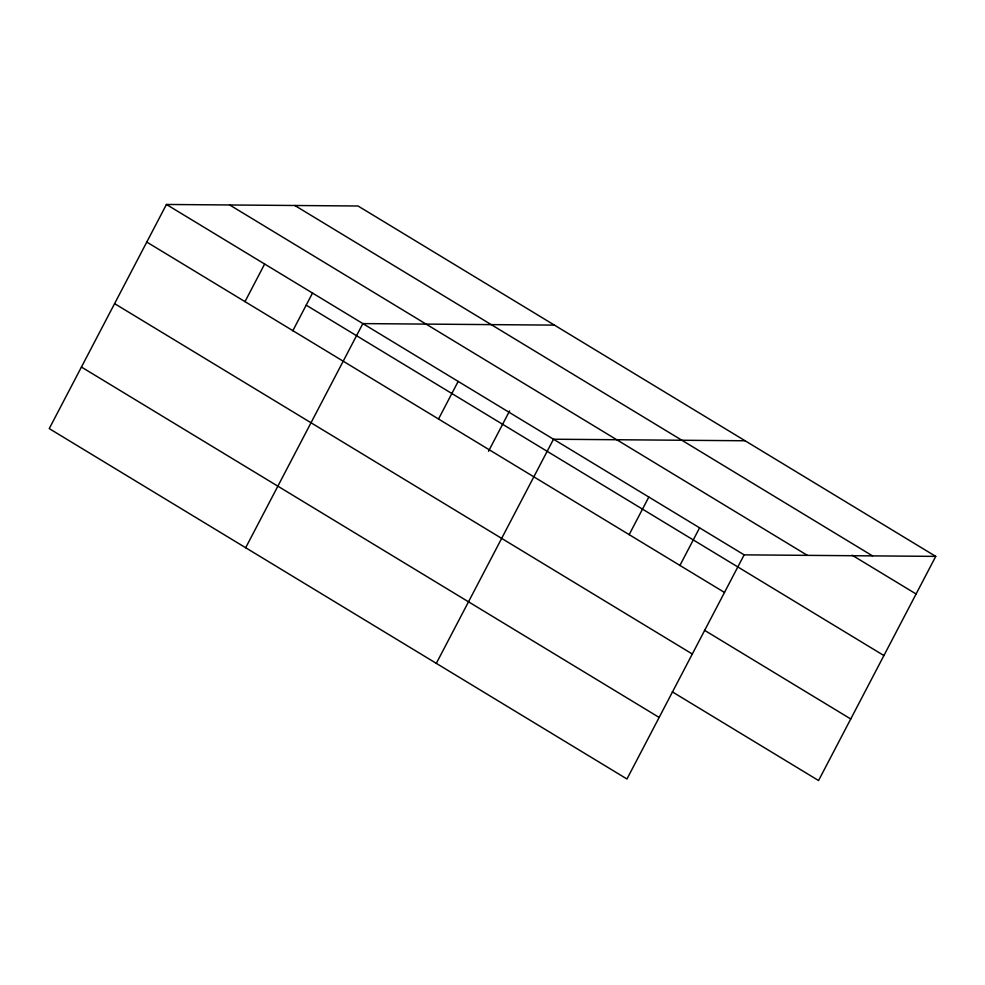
<?xml version="1.0" encoding="UTF-8"?>
<svg xmlns="http://www.w3.org/2000/svg" width="985" height="985" viewBox="0 0 985 985"><rect width="100%" height="100%" fill="white"/><g stroke="black" fill="none" stroke-linecap="round" stroke-linejoin="round"><path stroke-width="1.48" d="M935.75 556.39L358.035 206L166.44 204.461L49.25 428.61L626.965 779L744.143 554.851L935.75 556.39L818.56 780.539L672.312 691.839M244.994 301.632L264.645 264.029M292.791 330.8L312.491 293.111M245.671 547.746L362.862 323.597L554.457 325.124M438.522 419.007L458.185 381.404M488.511 451.278L509.614 410.905M436.318 663.373L553.496 439.224L745.103 440.763M629.169 534.633L648.82 497.031M679.859 565.562L699.559 527.874M294.81 205.483L872.525 555.885M852.111 555.183L916.087 593.992M229.665 204.966L807.38 555.355M166.44 204.461L744.143 554.851M306.2 305.165L883.914 655.554M146.777 242.064L724.492 592.453M704.497 630.277L850.745 718.976M114.592 303.626L692.307 654.015M81.435 367.048L659.15 717.437"/></g></svg>
